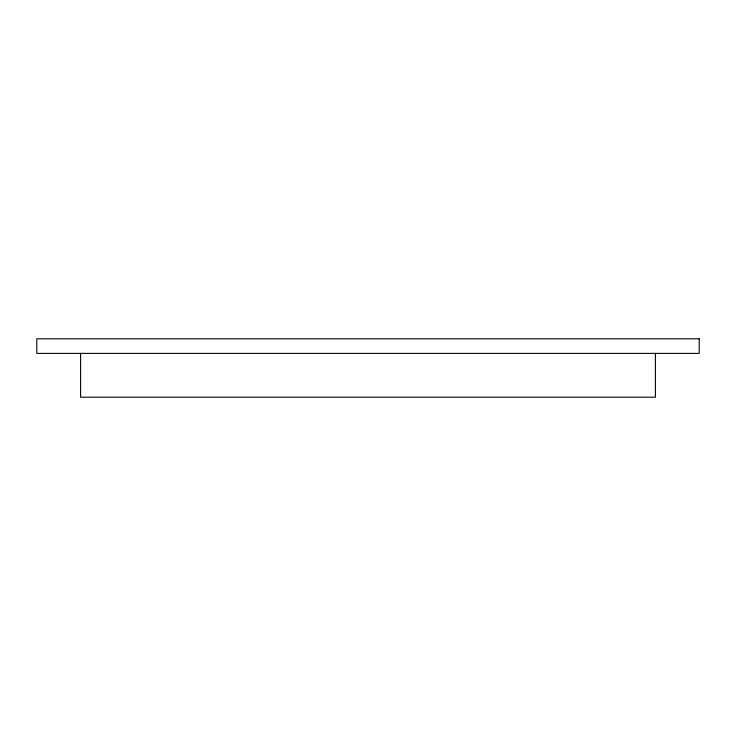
<?xml version="1.0" encoding="UTF-8"?>
<svg xmlns="http://www.w3.org/2000/svg" width="736" height="736" viewBox="0 0 736 736"><rect width="100%" height="100%" fill="white"/><g stroke="black" fill="none" stroke-linecap="round" stroke-linejoin="round"><path stroke-width="1.1" d="M655.408 353.4L655.408 397.201L80.592 397.201L80.592 353.4M699.2 338.799L36.8 338.799L36.8 353.4L699.2 353.4L699.2 338.799"/></g></svg>
